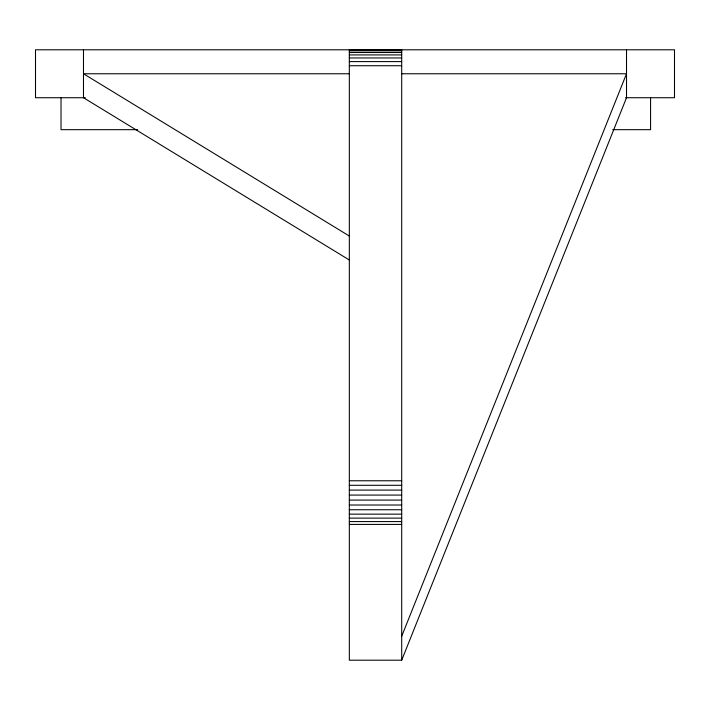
<?xml version="1.0" encoding="UTF-8"?>
<svg xmlns="http://www.w3.org/2000/svg" width="710" height="710" viewBox="0 0 710 710"><rect width="100%" height="100%" fill="white"/><g stroke="black" fill="none" stroke-linecap="round" stroke-linejoin="round"><path stroke-width="1.06" d="M401.7 636.24L626.513 73.76L401.7 73.76M349.329 49.798L349.329 660.202L401.7 660.202L626.513 97.723L626.513 49.798M349.329 49.931L401.7 49.931M349.329 50.845L401.7 50.845M349.329 52.513L401.7 52.513M349.329 54.91L401.7 54.91M349.329 57.963L401.7 57.963M349.329 61.593L401.7 61.593M349.329 65.728L401.7 65.728M349.329 73.76L83.487 73.76L349.329 236.031M85.333 97.723L35.5 97.723L35.5 49.798L674.5 49.798L674.5 97.723L625.528 97.723M137.704 129.673L61.025 129.673L61.025 97.723M612.703 129.673L650.573 129.673L650.573 97.723M349.329 480.768L401.7 480.768M349.329 485.294L401.7 485.294M349.329 490.104L401.7 490.104M349.329 495.074L401.7 495.074M349.329 500.089L401.7 500.089M349.329 505.014L401.7 505.014M349.329 509.744L401.7 509.744M349.329 514.147L401.7 514.147M349.329 518.122L401.7 518.122M349.329 521.575L401.7 521.575M349.329 524.415L401.7 524.415M349.329 259.993L83.487 97.723L83.487 49.798M401.7 49.798L401.7 660.202"/></g></svg>
